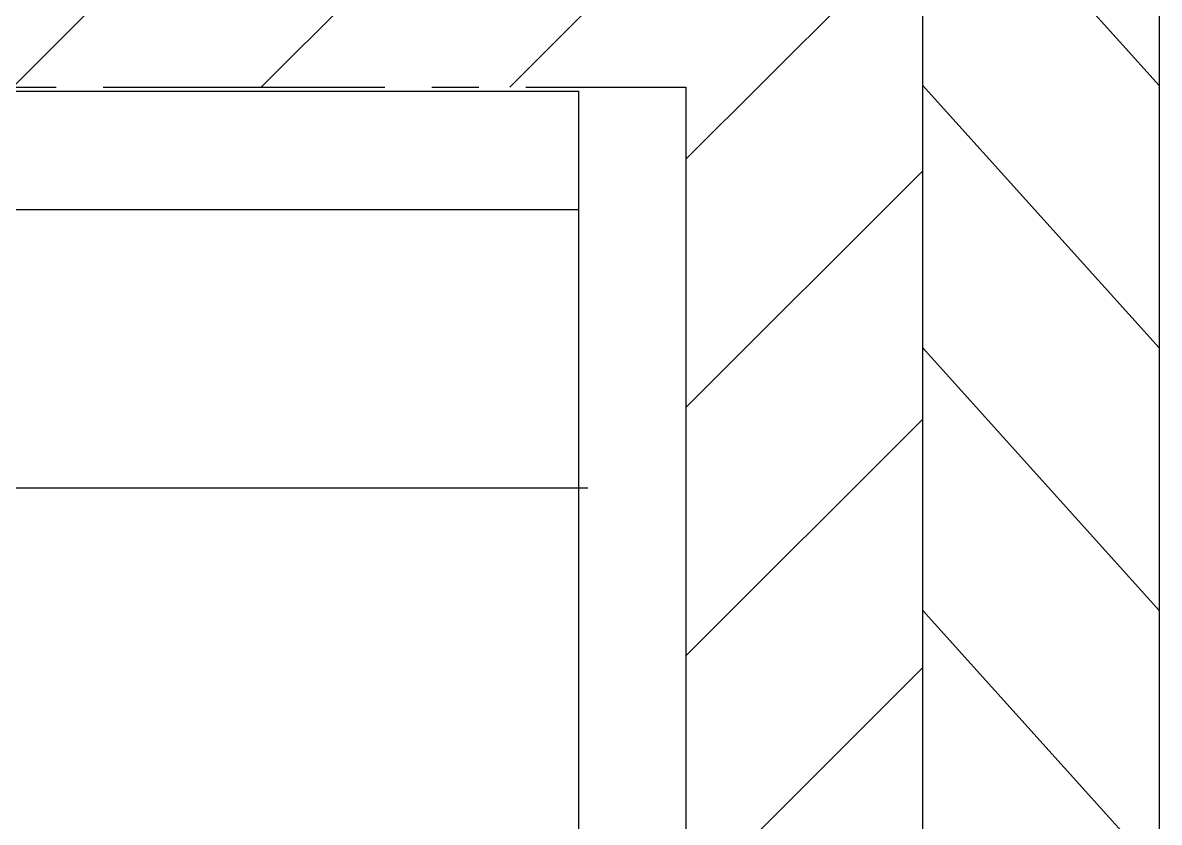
# Model space of a CAD drawing. Header units: millimetres. Extents: x 992 to 14246, y 907 to 4545.
# Drawn here: x 11187.1 to 11263.9, y 3147.4 to 3201.4 of the extents above; entities that cross this region are included whole.
import ezdxf

# ---------------------------------------------------------------- set-up
doc = ezdxf.new("R2010")
doc.units = ezdxf.units.MM
doc.linetypes.add('CENTER2', pattern=[28.575, 19.05, -3.175, 3.175, -3.175])

msp = doc.modelspace()

# ---------------------------------------------------------------- hatches: boundary and pattern name
h = msp.add_hatch()
h.set_pattern_fill('ANSI31', color=256, scale=95, angle=87)
h.set_pattern_definition([(132, (9543.366, 2410.512), (-8.824845, -7.945926), [])])
h.paths.add_polyline_path([(11263.91983, 3295.08591), (11247.91983, 3295.08591), (11247.91983, 3095.08591), (11263.91983, 3095.08591)])
h.paths.add_polyline_path([(11263.91983, 3435.08591), (11247.91983, 3435.08591), (11247.91983, 3295.08591), (11263.91983, 3295.08591)])
h.paths.add_polyline_path([(11263.91983, 3095.08591), (11247.91983, 3095.08591), (11247.91983, 2955.08591), (11263.91983, 2955.08591)])
h.paths.add_polyline_path([(11263.91983, 2955.08591), (11247.91983, 2955.08591), (11247.91983, 2815.08591), (11263.91983, 2815.08591)])
h.paths.add_polyline_path([(11263.91983, 2815.08591), (11247.91983, 2815.08591), (11247.91983, 2755.08591), (11263.91983, 2755.08591)])
h.paths.add_polyline_path([(11263.91983, 3575.08591), (11247.91983, 3575.08591), (11247.91983, 3435.08591), (11263.91983, 3435.08591)])
h.paths.add_polyline_path([(11263.91983, 3655.08591), (11247.91983, 3655.08591), (11247.91983, 3575.08591), (11263.91983, 3575.08591)])
h = msp.add_hatch()
h.set_pattern_fill('ANSI31', color=256, scale=95)
h.set_pattern_definition([(45, (9543.366, 2410.512), (-8.39689, 8.39689), [])])
h.paths.add_polyline_path([(10963.91983, 3295.08591), (10947.91983, 3295.08591), (10947.91983, 3095.08591), (10963.91983, 3095.08591), (10963.91983, 3197.08591), (11231.91983, 3197.08591), (11231.91983, 3095.08591), (11247.91983, 3095.08591), (11247.91983, 3295.08591), (11231.91983, 3295.08591), (11231.91983, 3205.08591), (10963.91983, 3205.08591)])
h.paths.add_polyline_path([(10963.91983, 3095.08591), (10947.91983, 3095.08591), (10947.91983, 3045.08591), (10953.91983, 3045.08591, 0.41421356), (10963.91983, 3055.08591)])
h.paths.add_polyline_path([(11247.91983, 3095.08591), (11231.91983, 3095.08591), (11231.91983, 3055.08591, 0.41421356), (11241.91983, 3045.08591), (11247.91983, 3045.08591)])

# ---------------------------------------------------------------- linework, layer by layer
for p, q in [((11247.91983, 3655.08591), (11247.91983, 2755.08591)), ((11263.91983, 3655.08591), (11263.91983, 2755.08591)), ((11231.91983, 3197.08591), (11231.91983, 3055.08591)), ((10974.65514, 3196.81631), (11224.65514, 3196.81631)), ((11224.65514, 3196.81631), (11224.65514, 3096.81631)), ((10974.65514, 3188.81631), (11224.65514, 3188.81631)), ((10975.29791, 3169.9823), (11225.29791, 3169.9823))]:
    msp.add_line(p, q)
at = {"linetype": 'CENTER2'}
msp.add_line((10963.91983, 3197.08591), (11231.91983, 3197.08591), dxfattribs=at)

doc.saveas('drawing.dxf')
